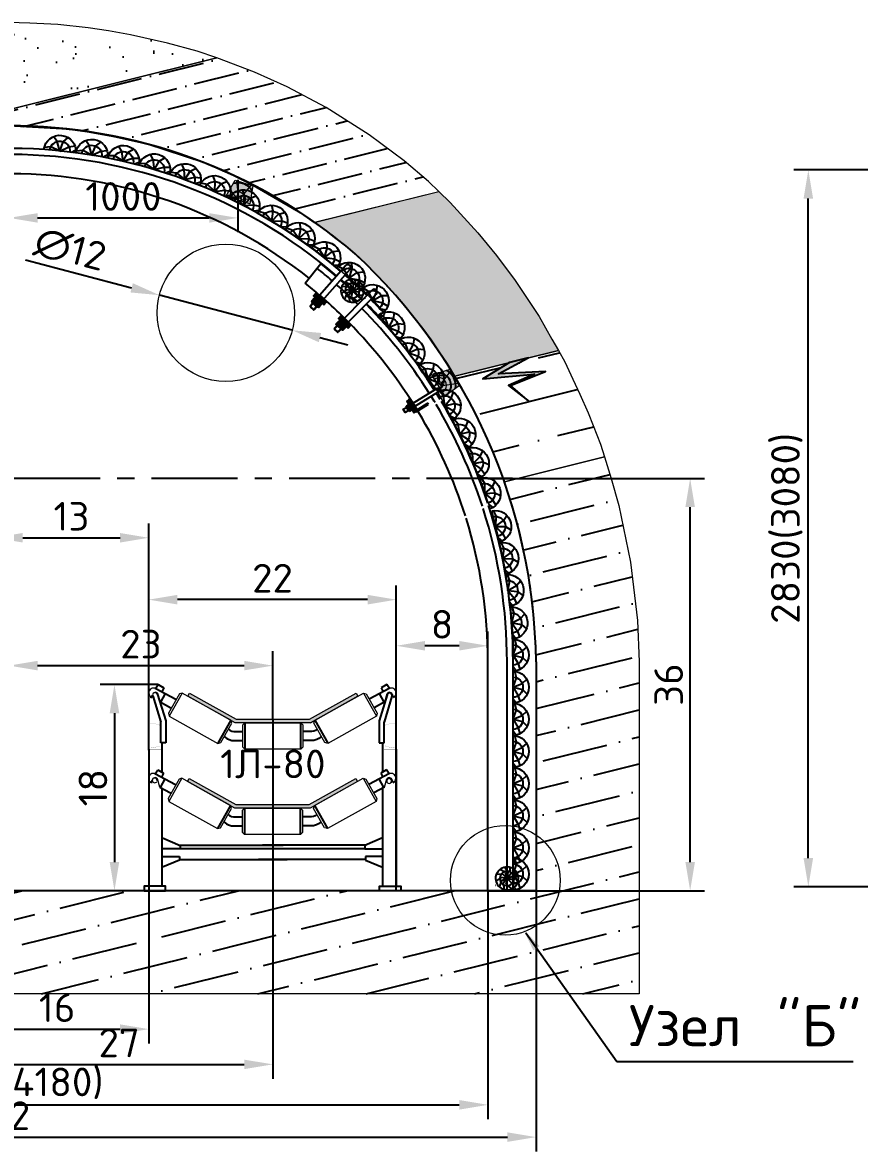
# Model space of a CAD drawing. Header units: millimetres. Extents: x 1757 to 4342, y -1901 to 53.
# Drawn here: x 4023 to 4096, y -1846.2 to -1747.7 of the extents above; entities that cross this region are included whole.
import ezdxf

# ---------------------------------------------------------------- set-up
doc = ezdxf.new("R2010")
doc.units = ezdxf.units.MM
doc.header["$LTSCALE"] = 0.1
doc.linetypes.add('осевая', pattern=[2, 1.25, -0.25, 0.25, -0.25])
for name, color, linetype in [('АП-112_22', 5, 'Continuous'), ('Д_Распорка', 7, 'Continuous'), ('Контур_112', 252, 'Continuous'), ('М16_Гайка_Конт', 7, 'Continuous'), ('М16_Планка', 7, 'Continuous'), ('М24_Гайка', 7, 'Continuous'), ('М24_Планка', 7, 'Continuous'), ('СКО', 7, 'Continuous'), ('Ско_М16_СВП-22', 7, 'Continuous'), ('Ско_М24', 5, 'Continuous'), ('Уголок_63х63', 7, 'Continuous')]:
    doc.layers.add(name, color=color, linetype=linetype)
doc.styles.get("Standard").update_dxf_attribs({"font": 'txt.shx'})
doc.dimstyles.new('ISO-25', dxfattribs={"dimtxt": 2.5, "dimasz": 2.5, "dimexe": 1.25, "dimexo": 0, "dimtad": 1, "dimdec": 0, "dimtxsty": 'Standard', "dimcen": 2.5, "dimadec": 0, "dimazin": 0, "dimtfac": 1, "dimtdec": 0, "dimtmove": 0, "dimatfit": 3, "dimfxl": 1, "dimarcsym": 0})

# ---------------------------------------------------------------- blocks, each defined once
blk = doc.blocks.new('М16_Гайка')
at = {"layer": 'М16_Гайка_Конт'}
h = blk.add_hatch(color=253, dxfattribs=at)
h.paths.add_polyline_path([(1.9, -6.7, 0.267171), (1.9, -13.4), (1.9, -13.4), (14.3, -13.4), (14.3, -13.4, 0.267171), (14.3, -6.7)])
h.paths.add_polyline_path([(1.9, 6.7, 0.133362), (1.9, -6.7), (14.3, -6.7, 0.133362), (14.3, 6.7)])
h.paths.add_polyline_path([(1.9, 13.4), (1.9, 13.4, 0.267171), (1.9, 6.7), (14.3, 6.7, 0.267171), (14.3, 13.4), (14.3, 13.4)])
h.paths.add_polyline_path([(0, 10.1), (0, 0), (1, 0, -0.066387), (1.9, 6.7, -0.267171), (1.9, 13.4)])
h.paths.add_polyline_path([(0, 0), (0, -10), (1.9, -13.4, -0.267171), (1.9, -6.7, -0.066387), (1, 0)])
h.paths.add_polyline_path([(15.2, 0, -0.066387), (14.3, -6.7, -0.267171), (14.3, -13.4), (16.2, -10), (16.2, 0)])
h.paths.add_polyline_path([(14.3, 13.4, -0.267171), (14.3, 6.7, -0.066387), (15.2, 0), (16.2, 0), (16.2, 10.1)])
for p, q in [((1.9, 13.4), (0, 10.1)), ((0, 10.1), (0, -10)), ((0, 10.1), (0, -10)), ((0, 0), (1, 0)), ((1.9, 13.4), (14.3, 13.4)), ((14.3, 6.7), (1.9, 6.7)), ((14.3, 13.4), (16.2, 10.1)), ((15.2, 0), (16.2, 0)), ((16.2, 10.1), (16.2, -10)), ((16.2, 10.1), (16.2, -10)), ((1.9, -13.4), (0, -10)), ((14.3, -6.7), (1.9, -6.7)), ((14.3, -13.4), (1.9, -13.4)), ((14.3, -13.4), (16.2, -10))]:
    blk.add_line(p, q, dxfattribs=at)
for centre, radius, start, end in [((7.7, 10), 6.71, 149.9725, 209.9168), ((26.6, 0), 25.6, 164.8075, 195.1925), ((8.5, 10), 6.71, 330.0832, 29.9168), ((-10.4, 0), 25.6, 344.8075, 15.1925), ((7.7, -10), 6.71, 150.0832, 210.0275), ((8.5, -10), 6.71, 330.0832, 29.9168)]:
    blk.add_arc(centre, radius, start, end, dxfattribs=at)
blk = doc.blocks.new('A$C47E9096D')
at = {"layer": 'М24_Гайка'}
blk.add_hatch(color=253, dxfattribs=at).paths.add_polyline_path([(-69.3, 85.7), (-73.6, 88.2), (-105.2, 88.2), (-109.5, 85.7), (-109.5, 69.3), (-105.2, 66.8), (-73.6, 66.8), (-69.3, 69.3)])
for points in [[(-109.6, 85.7), (-105.2, 88.2)], [(-109.6, 85.7), (-109.6, 69.3)], [(-109.6, 69.3), (-105.2, 66.7)], [(-73.6, 88.2), (-105.2, 88.2)], [(-73.6, 66.7), (-105.2, 66.7)], [(-99.5, 85.7), (-99.5, 73.2)], [(-99.5, 69.3), (-99.5, 81.7)], [(-89.4, 88.2), (-89.4, 87)], [(-89.4, 66.7), (-89.4, 68)], [(-79.3, 85.7), (-79.3, 73.2)], [(-79.3, 69.3), (-79.3, 81.7)], [(-69.3, 85.7), (-73.6, 88.2)], [(-69.3, 69.3), (-73.6, 66.7)], [(-69.3, 85.7), (-69.3, 69.3)]]:
    blk.add_lwpolyline(points, dxfattribs=at)
at = {"layer": 'М24_Гайка', "color": 253}
blk.add_lwpolyline([(-73.6, 88.2), (-105.2, 88.2), (-109.5, 85.7), (-109.5, 69.3), (-105.2, 66.8), (-73.6, 66.8), (-69.3, 69.3), (-69.3, 85.7)], close=True, dxfattribs=at)
at = {"layer": 'М24_Гайка'}
for centre, radius, start, end in [((-104.5, 75.6), 11.3, 63.6373, 116.3627), ((-104.5, 79.4), 11.3, 243.6373, 296.3627), ((-89.4, 45.3), 41.7, 76.0034, 103.9966), ((-89.4, 109.7), 41.7, 256.0034, 283.9966), ((-74.3, 75.6), 11.3, 63.6373, 116.3627), ((-74.3, 79.4), 11.3, 243.6373, 296.3627)]:
    blk.add_arc(centre, radius, start, end, dxfattribs=at)
blk = doc.blocks.new('Уголок_63х63')
blk.add_lwpolyline([(-6, 31.5), (-5.1, 31.5)])
at = {"layer": 'Уголок_63х63'}
for p, q in [((-6, 58.5), (-2.6, 63)), ((-6, 53.2), (0, 61.1)), ((-6, 13), (-6, 60.3)), ((-6, 47.9), (0, 55.9)), ((-6, 42.7), (0, 50.6)), ((0, 63), (-3.3, 63)), ((0, 0), (0, 63)), ((-63, 0), (-63, 3.3)), ((0, 0), (-63, 0)), ((-62.8, 4.4), (-62, 5.4)), ((-62.1, 0), (-57.6, 6)), ((-13, 6), (-60.3, 6)), ((-58.1, 0), (-53.6, 6)), ((-54.2, 0), (-49.6, 6)), ((-50.2, 0), (-45.6, 6)), ((-46.2, 0), (-41.7, 6)), ((-42.2, 0), (-37.7, 6)), ((-38.2, 0), (-33.7, 6)), ((-34.3, 0), (-29.7, 6)), ((-30.3, 0), (-25.7, 6)), ((-26.3, 0), (-21.8, 6)), ((-22.3, 0), (-17.8, 6)), ((-18.3, 0), (-13.8, 6)), ((-14.4, 0), (-8.7, 7.5)), ((-10.4, 0), (0, 13.7)), ((-6.5, 10.4), (0, 19)), ((-6.4, 0), (0, 8.5)), ((-6, 37.4), (0, 45.3)), ((-6, 32.1), (0, 40.1)), ((-6, 26.9), (0, 34.8)), ((-6, 21.6), (0, 29.5)), ((-6, 16.3), (0, 24.3)), ((-2.4, 0), (0, 3.2))]:
    blk.add_line(p, q, dxfattribs=at)
for centre, radius, start, end in [((-3.3, 60.3), 2.7, 90.0004, 180.0004), ((-60.3, 3.3), 2.7, 90.0004, 180.0004), ((-13, 13), 7, 270.0004, 0.0004)]:
    blk.add_arc(centre, radius, start, end, dxfattribs=at)
blk = doc.blocks.new('Хомут_М15_Проф')
at = {"layer": 'Ско_М16_СВП-22'}
for p, q in [((-38.7, 8), (-163, 8)), ((-38.7, -8), (-163, -8))]:
    blk.add_line(p, q, dxfattribs=at)
blk.add_arc((-163, 0), 8, 90, 270, dxfattribs=at)
blk = doc.blocks.new('pfnzu')
at = {"color": 7, "lineweight": 0}
blk.add_line((142694.1, -82404), (142694.1, -82544.3), dxfattribs=at)
at = {"layer": 'Д_Распорка', "color": 253}
for p, q in [((142654.7, -82457.4), (142634.8, -82439)), ((142679.9, -82432.8), (142686.9, -82404.5)), ((142694.1, -82474.1), (142679.9, -82432.8)), ((142652.6, -82484.3), (142632.2, -82504.2)), ((142694.1, -82474.1), (142652.6, -82484.3)), ((142694.1, -82474.1), (142654.7, -82457.4)), ((142694.1, -82474.1), (142671.5, -82511.2)), ((142671.5, -82511.2), (142664.9, -82537.2)), ((142694.1, -82524.6), (142681.4, -82542.8))]:
    blk.add_line(p, q, dxfattribs=at)
at = {"layer": 'Д_Распорка', "color": 7}
blk.add_arc((142695.6, -82474.1), 70.2, 91.2316, 268.7684, dxfattribs=at)
at = {"layer": 'Д_Распорка', "color": 253}
blk.add_arc((142695.6, -82474.1), 44.2, 91.9563, 268.0437, dxfattribs=at)
blk = doc.blocks.new('*D670')
at = {"color": 0, "lineweight": -2}
for p, q in [((4063.571, -1787.475), (4082.472, -1787.475)), ((4081.222, -1820.973), (4081.222, -1789.975)), ((4063.571, -1823.473), (4082.472, -1823.473))]:
    blk.add_line(p, q, dxfattribs=at)
at = {"color": 0, "lineweight": 15}
for points in [[(4080.805, -1789.975), (4081.638, -1789.975), (4081.222, -1787.475)], [(4080.805, -1820.973), (4081.638, -1820.973), (4081.222, -1823.473)]]:
    blk.add_solid(points, dxfattribs=at)
at = {"layer": 'Defpoints', "color": 0, "lineweight": 15}
for p in [(4063.571, -1787.475), (4081.222, -1787.475), (4063.571, -1823.473)]:
    blk.add_point(p, dxfattribs=at)
at = {"color": 0, "lineweight": 0, "insert": (4079.347, -1805.474), "char_height": 2.5, "attachment_point": 5, "rotation": 90}
blk.add_mtext('36', dxfattribs=at)
blk = doc.blocks.new('*D671')
at = {"color": 0, "lineweight": -2}
for p, q in [((3979.975, -1823.473), (3979.975, -1843.416)), ((4063.571, -1823.473), (4063.571, -1843.416)), ((3982.475, -1842.166), (4061.071, -1842.166))]:
    blk.add_line(p, q, dxfattribs=at)
at = {"color": 0, "lineweight": 15}
for points in [[(3982.475, -1841.749), (3982.475, -1842.583), (3979.975, -1842.166)], [(4061.071, -1841.749), (4061.071, -1842.583), (4063.571, -1842.166)]]:
    blk.add_solid(points, dxfattribs=at)
at = {"layer": 'Defpoints', "color": 0, "lineweight": 15}
for p in [(3979.975, -1823.473), (4063.571, -1823.473), (4063.571, -1842.166)]:
    blk.add_point(p, dxfattribs=at)
at = {"color": 0, "lineweight": 0, "insert": (4021.773, -1840.291), "char_height": 2.5, "attachment_point": 5}
blk.add_mtext('3840(4180)', dxfattribs=at)
blk = doc.blocks.new('*D646')
at = {"color": 0, "lineweight": -2}
for p, q in [((4023.215, -1768.382), (4032.48, -1770.831)), ((4046.498, -1774.538), (4034.897, -1771.47)), ((4048.915, -1775.177), (4051.332, -1775.816))]:
    blk.add_line(p, q, dxfattribs=at)
at = {"color": 0, "lineweight": 15}
for points in [[(4032.586, -1770.429), (4032.373, -1771.234), (4034.897, -1771.47)], [(4049.021, -1774.774), (4048.808, -1775.579), (4046.498, -1774.538)]]:
    blk.add_solid(points, dxfattribs=at)
at = {"layer": 'Defpoints', "color": 0, "lineweight": 15}
for p in [(4034.897, -1771.47), (4046.498, -1774.538)]:
    blk.add_point(p, dxfattribs=at)
at = {"color": 0, "lineweight": 0, "insert": (4027.118, -1767.474), "char_height": 2.5, "attachment_point": 5, "rotation": 345.19034}
blk.add_mtext('∅12', dxfattribs=at)
blk = doc.blocks.new('*D647')
at = {"color": 0, "lineweight": -2}
for p, q in [((4055.571, -1823.473), (4055.571, -1800.834)), ((4063.571, -1823.473), (4063.571, -1800.834)), ((4061.071, -1802.084), (4058.071, -1802.084))]:
    blk.add_line(p, q, dxfattribs=at)
at = {"color": 0, "lineweight": 15}
for points in [[(4058.071, -1801.667), (4058.071, -1802.5), (4055.571, -1802.084)], [(4061.071, -1801.667), (4061.071, -1802.5), (4063.571, -1802.084)]]:
    blk.add_solid(points, dxfattribs=at)
at = {"layer": 'Defpoints', "color": 0, "lineweight": 15}
for p in [(4055.571, -1802.084), (4055.571, -1823.473), (4063.571, -1823.473)]:
    blk.add_point(p, dxfattribs=at)
at = {"color": 0, "lineweight": 0, "insert": (4059.571, -1800.209), "char_height": 2.5, "attachment_point": 5}
blk.add_mtext('8', dxfattribs=at)
blk = doc.blocks.new('*D650')
at = {"color": 0, "lineweight": -2}
for p, q in [((3975.775, -1823.473), (3975.775, -1846.235)), ((4067.771, -1823.473), (4067.771, -1846.235)), ((3978.275, -1844.985), (4065.271, -1844.985))]:
    blk.add_line(p, q, dxfattribs=at)
at = {"color": 0, "lineweight": 15}
for points in [[(3978.275, -1844.568), (3978.275, -1845.401), (3975.775, -1844.985)], [(4065.271, -1844.568), (4065.271, -1845.401), (4067.771, -1844.985)]]:
    blk.add_solid(points, dxfattribs=at)
at = {"layer": 'Defpoints', "color": 0, "lineweight": 15}
for p in [(3975.775, -1823.473), (4067.771, -1823.473), (4067.771, -1844.985)]:
    blk.add_point(p, dxfattribs=at)
at = {"color": 0, "lineweight": 0, "insert": (4021.773, -1843.11), "char_height": 2.5, "attachment_point": 5}
blk.add_mtext('92', dxfattribs=at)
blk = doc.blocks.new('S л-80')
at = {"lineweight": 0}
for points in [[(3758.5, 1066.9), (3765.9, 1080), (3969.1, 965.8), (4289.8, 965.8), (4493, 1080), (4500.4, 1066.9), (4293.7, 950.8), (3965.2, 950.8)], [(3757, 694.5), (3764.4, 707.5), (3967.6, 593.4), (4288.3, 593.4), (4491.5, 707.5), (4498.8, 694.5), (4292.2, 578.4), (3963.6, 578.4)]]:
    blk.add_hatch(color=7, dxfattribs=at).paths.add_polyline_path(points)
at = {"color": 7}
for p, q in [((3616.3, 1101.4), (3705.9, 1054.2)), ((3617.2, 1099.8), (3628.4, 1117.4)), ((3628.4, 1117.4), (3653.6, 1102.7)), ((3653.6, 1102.7), (3644.8, 1086.4)), ((4639.6, 1101.4), (4550, 1054.2)), ((4627.5, 1117.4), (4602.3, 1102.7)), ((4602.3, 1102.7), (4611.1, 1086.4)), ((4638.6, 1099.8), (4627.5, 1117.4)), ((3596, 1064.6), (3601.7, 1061.5)), ((3601.7, 1061.5), (3603.9, 1072.6)), ((3605.4, 1068.3), (3641.3, 953.6)), ((3625.5, 1074.6), (3661.9, 958.6)), ((3637.9, 1041.9), (3684.7, 1016.6)), ((3641.1, 1041.1), (3660.4, 1078.1)), ((4617.9, 1041.9), (4571.1, 1016.6)), ((4628.6, 1072.8), (4594, 958.6)), ((4614.7, 1041.1), (4595.4, 1078.1)), ((4648.8, 1066.7), (4614.6, 953.8)), ((4654.2, 1061.5), (4652, 1072.6)), ((4659.8, 1064.6), (4654.2, 1061.5)), ((3641.1, 862.7), (3641.1, 954.4)), ((3661.9, 958.6), (3661.9, 862.7)), ((3945.9, 961.6), (3889.5, 861.2)), ((4007.7, 950.8), (4007.7, 838.9)), ((4250.7, 950.8), (4250.7, 835.6)), ((4312.9, 961.6), (4369.4, 861.2)), ((4594, 958.6), (4594, 862.7)), ((4614.7, 862.7), (4614.7, 954.4)), ((3917.2, 890.4), (3928.5, 882.5)), ((3935.8, 923), (3943.1, 917.4)), ((3943.1, 917.4), (3951, 914)), ((3951, 914), (3959.5, 912.9)), ((3959.5, 912.9), (3998.3, 912.9)), ((4299.4, 912.9), (4260.6, 912.9)), ((4307.9, 914), (4299.4, 912.9)), ((4315.7, 917.4), (4307.9, 914)), ((4323.1, 923), (4315.7, 917.4)), ((4341.6, 890.4), (4330.4, 882.5)), ((3661.9, 862.7), (3641.1, 862.7)), ((3646.8, 733.4), (3646.8, 862.7)), ((3928.5, 882.5), (3938.1, 877.5)), ((3938.1, 877.5), (3951, 873)), ((3951, 873), (3954.9, 873)), ((3954.9, 873), (3998.7, 873)), ((4303.9, 873), (4260.2, 873)), ((4307.9, 873), (4303.9, 873)), ((4320.8, 877.5), (4307.9, 873)), ((4330.4, 882.5), (4320.8, 877.5)), ((4594, 862.7), (4614.7, 862.7)), ((4609.1, 735.1), (4609.1, 862.8)), ((3587.9, 835.7), (3587.9, 237.6)), ((3587.9, 835.7), (3587.9, 835.7)), ((4667.9, 835.7), (4667.9, 237.6)), ((3615.7, 727.4), (3626.9, 745)), ((3626.9, 745), (3652.1, 730.3)), ((4626, 745), (4600.8, 730.3)), ((4637.1, 727.4), (4626, 745)), ((3594.5, 692.2), (3600.2, 689.1)), ((3600.2, 689.1), (3602.4, 700.2)), ((3614.8, 729), (3704.4, 681.7)), ((3639.6, 668.7), (3658.9, 705.7)), ((3652.1, 730.3), (3643.3, 713.9)), ((4638.1, 729), (4548.5, 681.7)), ((4613.2, 668.7), (4593.9, 705.7)), ((4600.8, 730.3), (4609.6, 713.9)), ((4652.7, 689.1), (4650.5, 700.2)), ((4658.3, 692.2), (4652.7, 689.1)), ((3636.4, 669.5), (3683.2, 644.1)), ((3646.8, 237.6), (3646.8, 663.9)), ((4616.4, 669.5), (4569.6, 644.1)), ((4609.1, 237.6), (4609.1, 665.5)), ((3944.4, 589.2), (3888, 488.7)), ((3934.3, 550.6), (3941.6, 545)), ((3941.6, 545), (3949.5, 541.6)), ((4006.2, 578.4), (4006.2, 466.5)), ((4249.2, 578.4), (4249.2, 463.2)), ((4314.2, 545), (4306.4, 541.6)), ((4311.4, 589.2), (4367.9, 488.7)), ((4321.6, 550.6), (4314.2, 545)), ((3915.7, 518), (3927, 510.1)), ((3927, 510.1), (3936.5, 505)), ((3936.5, 505), (3949.5, 500.5)), ((3949.5, 541.6), (3957.9, 540.5)), ((3949.5, 500.5), (3953.4, 500.5)), ((3953.4, 500.5), (3997.2, 500.5)), ((3957.9, 540.5), (3996.8, 540.5)), ((4302.4, 500.5), (4258.7, 500.5)), ((4297.9, 540.5), (4259, 540.5)), ((4306.4, 541.6), (4297.9, 540.5)), ((4306.4, 500.5), (4302.4, 500.5)), ((4319.3, 505), (4306.4, 500.5)), ((4328.9, 510.1), (4319.3, 505)), ((4340.1, 518), (4328.9, 510.1)), ((3647.6, 448.9), (3724.8, 414.5)), ((4608.3, 448.9), (4531, 414.5)), ((3724.8, 400.6), (3648.5, 400.6)), ((3719.4, 416.9), (4173.9, 416.9)), ((3724.8, 414.5), (3724.8, 400.6)), ((4536.4, 416.9), (4085, 416.9)), ((4531, 414.5), (4531, 400.6)), ((4531, 400.6), (4607.3, 400.6)), ((3648.5, 367.2), (3722, 367.2)), ((3722, 350.4), (3648.5, 320.7)), ((3722, 367.2), (3722, 350.4)), ((3722, 353.2), (4192.1, 353.2)), ((4533.8, 353.2), (4066.8, 353.2)), ((4607.3, 367.2), (4533.8, 367.2)), ((4533.8, 367.2), (4533.8, 350.4)), ((4533.8, 350.4), (4607.3, 320.7))]:
    blk.add_line(p, q, dxfattribs=at)
at = {"color": 7, "lineweight": 0}
for p, q in [((3734.1, 1080.6), (3677.6, 980.2)), ((3965.2, 950.8), (3758.5, 1066.9)), ((4293.7, 950.8), (4500.4, 1066.9)), ((4524.8, 1080.6), (4581.2, 980.2)), ((3732.5, 708.2), (3676.1, 607.7)), ((4523.3, 708.2), (4579.7, 607.7))]:
    blk.add_line(p, q, dxfattribs=at)
for points in [[(3637.9, 1041.9), (3627.8, 1077.9)], [(3758.5, 1066.9), (3765.9, 1080), (3969.1, 965.8), (4289.8, 965.8), (4493, 1080), (4500.4, 1066.9), (4293.7, 950.8), (3965.2, 950.8), (3758.5, 1066.9)], [(4617.9, 1041.9), (4628.1, 1077.9)], [(3636.4, 669.5), (3626.3, 705.5)], [(3757, 694.5), (3764.4, 707.5), (3967.6, 593.4), (4288.3, 593.4), (4491.5, 707.5), (4498.8, 694.5), (4292.2, 578.4), (3963.6, 578.4), (3757, 694.5)], [(4616.4, 669.5), (4626.5, 705.5)]]:
    blk.add_lwpolyline(points, dxfattribs=at)
for points in [[(3946.4, 961.4), (3734.1, 1080.6), (3721.8, 1077.2), (3674.2, 992.4), (3677.6, 980.2), (3890, 860.9), (3902.2, 864.3), (3949.8, 949.1)], [(4312.5, 961.4), (4524.8, 1080.6), (4537.1, 1077.2), (4584.7, 992.4), (4581.2, 980.2), (4368.9, 860.9), (4356.7, 864.3), (4309, 949.1)], [(4007.7, 950.8), (4251.2, 950.8), (4260.2, 941.8), (4260.2, 844.6), (4251.2, 835.6), (4007.7, 835.6), (3998.7, 844.6), (3998.7, 941.8)], [(3944.9, 588.9), (3732.5, 708.2), (3720.3, 704.8), (3672.7, 620), (3676.1, 607.7), (3888.4, 488.5), (3900.7, 491.9), (3948.3, 576.7)], [(4311, 588.9), (4523.3, 708.2), (4535.6, 704.8), (4583.2, 620), (4579.7, 607.7), (4367.4, 488.5), (4355.1, 491.9), (4307.5, 576.7)], [(4006.2, 578.4), (4249.7, 578.4), (4258.7, 569.4), (4258.7, 472.2), (4249.7, 463.2), (4006.2, 463.2), (3997.2, 472.2), (3997.2, 569.4)]]:
    blk.add_lwpolyline(points, close=True, dxfattribs=at)
at = {"color": 7, "linetype": 'Continuous', "const_width": 0.6}
for points in [[(3641.1, 895), (3641.1, 954.4), (3587.4, 954.4)], [(3623.1, 944.7), (3590.8, 950.2)], [(4614.7, 895), (4614.7, 954.4), (4668.4, 954.4)], [(4632.8, 944.7), (4665.1, 950.2)], [(3641.1, 895), (3641.1, 835.7), (3587.4, 835.7)], [(4614.7, 895), (4614.7, 835.7), (4668.4, 835.7)], [(3623.1, 845.4), (3590.8, 839.9)], [(4632.8, 845.4), (4665.1, 839.9)]]:
    blk.add_lwpolyline(points, dxfattribs=at)
for points in [[(3587.4, 954.4, 0.363107), (3590.8, 950.2, 0.363107)], [(3635.7, 895), (3635.7, 935.8, 0.362126), (3629.3, 943.5), (3617.6, 945.7)], [(4620.1, 895), (4620.1, 935.8, -0.362126), (4626.5, 943.5), (4638.3, 945.7)], [(4668.4, 954.4, -0.363107), (4665.1, 950.2, -0.363107)], [(3635.7, 895), (3635.7, 854.2, -0.362126), (3629.3, 846.6), (3617.6, 844.4)], [(4620.1, 895), (4620.1, 854.2, 0.362126), (4626.5, 846.6), (4638.3, 844.4)], [(3587.4, 835.7, -0.363107), (3590.8, 839.9, -0.363107)], [(4668.4, 835.7, 0.363107), (4665.1, 839.9, 0.363107)]]:
    blk.add_lwpolyline(points, format="xyb", dxfattribs=at)
at = {"color": 7}
blk.add_lwpolyline([(3724.8, 401.6), (4531, 401.6)], dxfattribs=at)
for points in [[(3567.6, 217.4), (3661, 217.4), (3661, 237.6), (3567.6, 237.6)], [(4688.2, 217.4), (4594.9, 217.4), (4594.9, 237.6), (4688.2, 237.6)]]:
    blk.add_lwpolyline(points, close=True, dxfattribs=at)
at = {"color": 7, "lineweight": 0}
for centre, radius, start, end in [((3609.2, 1081.3), 21, 62.0007, 242.425), ((4646.6, 1081.3), 21, 297.575, 117.9993), ((3616.9, 1070.6), 13.2, 33.9155, 170.9358), ((3615.4, 1071.5), 10.6, 17.3852, 197.3852), ((4639, 1070.6), 13.2, 9.0642, 146.0845), ((4638.7, 1069.8), 10.6, 343.1425, 163.1425), ((3607.7, 708.9), 21, 62.0007, 242.425), ((3615.4, 698.1), 13.2, 33.9155, 170.9358), ((3613.9, 699), 10.6, 17.3852, 197.3852), ((3613.9, 699), 10.5, 347.7199, 335.3648), ((4637, 696.5), 10.5, 347.7199, 335.3648), ((4637.5, 698.1), 13.2, 9.0642, 146.0845), ((4645.1, 708.9), 21, 297.575, 117.9993)]:
    blk.add_arc(centre, radius, start, end, dxfattribs=at)
blk = doc.blocks.new('*D627')
at = {"color": 0, "lineweight": -2}
for p, q in [((4033.971, -1811.201), (4033.971, -1796.808)), ((4055.571, -1806), (4055.571, -1796.808)), ((4053.071, -1798.058), (4036.471, -1798.058))]:
    blk.add_line(p, q, dxfattribs=at)
at = {"color": 0, "lineweight": 15}
for points in [[(4036.471, -1797.642), (4036.471, -1798.475), (4033.971, -1798.058)], [(4053.071, -1797.642), (4053.071, -1798.475), (4055.571, -1798.058)]]:
    blk.add_solid(points, dxfattribs=at)
at = {"layer": 'Defpoints', "color": 0, "lineweight": 15}
for p in [(4033.971, -1798.058), (4055.571, -1806), (4033.971, -1811.201)]:
    blk.add_point(p, dxfattribs=at)
at = {"color": 0, "lineweight": 0, "insert": (4044.771, -1796.183), "char_height": 2.5, "attachment_point": 5}
blk.add_mtext('22', dxfattribs=at)
blk = doc.blocks.new('*D653')
at = {"color": 0, "lineweight": -2}
for p, q in [((4020.474, -1795.138), (4020.474, -1791.404)), ((4033.971, -1804.38), (4033.971, -1791.404)), ((4022.974, -1792.654), (4031.471, -1792.654))]:
    blk.add_line(p, q, dxfattribs=at)
at = {"color": 0, "lineweight": 15}
for points in [[(4022.974, -1792.237), (4022.974, -1793.07), (4020.474, -1792.654)], [(4031.471, -1792.237), (4031.471, -1793.07), (4033.971, -1792.654)]]:
    blk.add_solid(points, dxfattribs=at)
at = {"layer": 'Defpoints', "color": 0, "lineweight": 15}
for p in [(4033.971, -1792.654), (4020.474, -1795.138), (4033.971, -1804.38)]:
    blk.add_point(p, dxfattribs=at)
at = {"color": 0, "lineweight": 0, "insert": (4027.223, -1790.779), "char_height": 2.5, "attachment_point": 5}
blk.add_mtext('13', dxfattribs=at)
blk = doc.blocks.new('*D656')
at = {"color": 0, "lineweight": -2}
for p, q in [((4033.971, -1819.343), (4033.971, -1836.807)), ((4017.974, -1821.175), (4017.974, -1836.807)), ((4020.474, -1835.557), (4031.471, -1835.557))]:
    blk.add_line(p, q, dxfattribs=at)
at = {"color": 0, "lineweight": 15}
for points in [[(4020.474, -1835.141), (4020.474, -1835.974), (4017.974, -1835.557)], [(4031.471, -1835.141), (4031.471, -1835.974), (4033.971, -1835.557)]]:
    blk.add_solid(points, dxfattribs=at)
at = {"layer": 'Defpoints', "color": 0, "lineweight": 15}
for p in [(4033.971, -1819.343), (4017.974, -1821.175), (4033.971, -1835.557)]:
    blk.add_point(p, dxfattribs=at)
at = {"color": 0, "lineweight": 0, "insert": (4025.973, -1833.682), "char_height": 2.5, "attachment_point": 5}
blk.add_mtext('16', dxfattribs=at)
blk = doc.blocks.new('*D628')
at = {"color": 0, "lineweight": -2}
for p, q in [((4044.801, -1808.542), (4044.801, -1839.885)), ((4017.974, -1821.175), (4017.974, -1839.885)), ((4020.474, -1838.635), (4042.301, -1838.635))]:
    blk.add_line(p, q, dxfattribs=at)
at = {"color": 0, "lineweight": 15}
for points in [[(4020.474, -1838.219), (4020.474, -1839.052), (4017.974, -1838.635)], [(4042.301, -1838.219), (4042.301, -1839.052), (4044.801, -1838.635)]]:
    blk.add_solid(points, dxfattribs=at)
at = {"layer": 'Defpoints', "color": 0, "lineweight": 15}
for p in [(4044.801, -1808.542), (4017.974, -1821.175), (4044.801, -1838.635)]:
    blk.add_point(p, dxfattribs=at)
at = {"color": 0, "lineweight": 0, "insert": (4031.388, -1836.76), "char_height": 2.5, "attachment_point": 5}
blk.add_mtext('27', dxfattribs=at)
blk = doc.blocks.new('*D629')
at = {"color": 0, "lineweight": -2}
for p, q in [((4152.655, -1760.54), (4090.284, -1760.54)), ((4091.534, -1820.621), (4091.534, -1763.04)), ((4110.857, -1823.121), (4090.284, -1823.121))]:
    blk.add_line(p, q, dxfattribs=at)
at = {"color": 0, "lineweight": 15}
for points in [[(4091.117, -1763.04), (4091.95, -1763.04), (4091.534, -1760.54)], [(4091.117, -1820.621), (4091.95, -1820.621), (4091.534, -1823.121)]]:
    blk.add_solid(points, dxfattribs=at)
at = {"layer": 'Defpoints', "color": 0, "lineweight": 15}
for p in [(4091.534, -1760.54), (4152.655, -1760.54), (4110.857, -1823.121)]:
    blk.add_point(p, dxfattribs=at)
at = {"color": 0, "lineweight": 0, "insert": (4089.659, -1791.83), "char_height": 2.5, "attachment_point": 5, "rotation": 90}
blk.add_mtext('2830(3080)', dxfattribs=at)
blk = doc.blocks.new('*D657')
at = {"color": 0, "lineweight": -2}
for p, q in [((4044.801, -1808.542), (4044.801, -1802.567)), ((4021.773, -1803.363), (4021.773, -1805.067)), ((4024.273, -1803.817), (4042.301, -1803.817))]:
    blk.add_line(p, q, dxfattribs=at)
at = {"color": 0, "lineweight": 15}
for points in [[(4024.273, -1803.4), (4024.273, -1804.233), (4021.773, -1803.817)], [(4042.301, -1803.4), (4042.301, -1804.233), (4044.801, -1803.817)]]:
    blk.add_solid(points, dxfattribs=at)
at = {"layer": 'Defpoints', "color": 0, "lineweight": 15}
for p in [(4021.773, -1803.363), (4044.801, -1803.817), (4044.801, -1808.542)]:
    blk.add_point(p, dxfattribs=at)
at = {"color": 0, "lineweight": 0, "insert": (4033.287, -1801.942), "char_height": 2.5, "attachment_point": 5}
blk.add_mtext('23', dxfattribs=at)
blk = doc.blocks.new('*D658')
at = {"color": 0, "lineweight": -2}
for p, q in [((4034.78, -1805.473), (4029.728, -1805.473)), ((4030.978, -1807.973), (4030.978, -1820.973)), ((4034.78, -1823.473), (4029.728, -1823.473))]:
    blk.add_line(p, q, dxfattribs=at)
at = {"color": 0, "lineweight": 15}
for points in [[(4030.562, -1807.973), (4031.395, -1807.973), (4030.978, -1805.473)], [(4030.562, -1820.973), (4031.395, -1820.973), (4030.978, -1823.473)]]:
    blk.add_solid(points, dxfattribs=at)
at = {"layer": 'Defpoints', "color": 0, "lineweight": 15}
for p in [(4034.78, -1805.473), (4030.978, -1823.473), (4034.78, -1823.473)]:
    blk.add_point(p, dxfattribs=at)
at = {"color": 0, "lineweight": 0, "insert": (4029.103, -1814.473), "char_height": 2.5, "attachment_point": 5, "rotation": 90}
blk.add_mtext('18', dxfattribs=at)
blk = doc.blocks.new('*D631')
at = {"color": 0, "lineweight": -2}
for p, q in [((4021.773, -1760.892), (4021.773, -1765.976)), ((4041.749, -1761.409), (4041.749, -1765.976)), ((4024.273, -1764.726), (4039.249, -1764.726))]:
    blk.add_line(p, q, dxfattribs=at)
at = {"color": 0, "lineweight": 15}
for points in [[(4024.273, -1764.31), (4024.273, -1765.143), (4021.773, -1764.726)], [(4039.249, -1764.31), (4039.249, -1765.143), (4041.749, -1764.726)]]:
    blk.add_solid(points, dxfattribs=at)
at = {"layer": 'Defpoints', "color": 0, "lineweight": 15}
for p in [(4021.773, -1760.892), (4041.749, -1761.409), (4041.749, -1764.726)]:
    blk.add_point(p, dxfattribs=at)
at = {"color": 0, "lineweight": 0, "insert": (4031.761, -1762.851), "char_height": 2.5, "attachment_point": 5, "rotation": 360}
blk.add_mtext('1000', dxfattribs=at)

msp = doc.modelspace()

# ---------------------------------------------------------------- hatches: boundary and pattern name
h = msp.add_hatch()
h.set_pattern_fill('AR-SAND', color=256, scale=0.1, angle=315, style=0)
h.set_pattern_definition([(352.5, (-279873.9305, 278915.1453), (3.34753489, 3.573813487), [0, -3.8608, 0, -4.318, 0, -4.1275]), (322.5, (-279873.9305, 278915.145), (8.24732851, 1.89010928), [0, -2.0828, 0, -3.4798, 0, -1.3335]), (282.5, (-279876.1397, 278917.3544), (5.60332312, -5.58299826), [0, -1.27, 0, -4.572, 0, -5.969]), (272.5, (-279876.14, 278917.3544), (6.97550782, -3.82281109), [0, -0.635, 0, -2.9972, 0, -3.429])])
h.paths.add_polyline_path([(3981.521, -1765.305), (4039.913, -1750.746), (4038.208, -1750.179), (4035.618, -1749.454), (4032.384, -1748.743), (4030.46, -1748.391), (4028.695, -1748.125), (4026.024, -1747.853), (4023.587, -1747.731), (4021.742, -1747.671), (4019.125, -1747.775), (4016.732, -1747.918), (4013.318, -1748.337), (4010.963, -1748.736), (4008.84, -1749.246), (4006.716, -1749.755), (4003.329, -1750.843), (4000.843, -1751.826), (3998.725, -1752.691), (3995.213, -1754.452), (3992.76, -1755.913), (3991.691, -1756.549), (3990.243, -1757.553), (3988.356, -1758.907), (3986.601, -1760.334), (3985.196, -1761.476), (3982.915, -1763.767)])
h = msp.add_hatch()
h.set_pattern_fill('ANSI36', color=256, scale=0.5, angle=329, style=0)
h.set_pattern_definition([(14, (-279873.9305, 278915.1453), (2.311551805, 2.2124337317), [3.96875, -0.79375, 0, -0.79375])])
h.paths.add_polyline_path([(4014.2, -1757.157), (4014.996, -1757.181), (4018.078, -1756.824), (4021.773, -1756.676), (4026.923, -1756.963), (4029.683, -1757.356), (4033.861, -1758.279), (4038.574, -1759.84), (4040.929, -1760.815), (4043.072, -1761.883), (4047.401, -1764.396), (4048.411, -1765.117), (4059.274, -1762.408), (4058.382, -1761.544), (4056.261, -1759.755), (4053.197, -1757.485), (4049.445, -1755.079), (4046.065, -1753.28), (4043.19, -1752.002), (4039.913, -1750.746)])
at = {"lineweight": 0}
for points in [[(4043.069, -1761.935), (4042.793, -1763.509), (4040.704, -1762.87), (4041.508, -1761.432)], [(4061.068, -1779.376), (4059.786, -1780.33), (4058.708, -1778.429), (4060.28, -1777.938)]]:
    msp.add_hatch(color=253, dxfattribs=at).paths.add_polyline_path(points)
for color, points in [(253, [(4048.445, -1765.109), (4059.274, -1762.408), (4060.276, -1763.378), (4062.688, -1766.022), (4064.309, -1767.998), (4065.947, -1770.186), (4066.992, -1771.756), (4068.036, -1773.326), (4069.158, -1775.305), (4069.718, -1776.294), (4060.674, -1778.549), (4059.479, -1776.711), (4058.327, -1775.011), (4057.225, -1773.552), (4055.88, -1771.914), (4054.848, -1770.782), (4053.815, -1769.65), (4052.824, -1768.691), (4051.561, -1767.514), (4050.104, -1766.33)]), (256, [(4067.175, -1780.765), (4065.543, -1779.356), (4068.591, -1778.138), (4064.488, -1778.328), (4067.087, -1776.95), (4065.462, -1777.356), (4063.135, -1778.774), (4067.633, -1778.377), (4065.373, -1779.352)])]:
    msp.add_hatch(color=color).paths.add_polyline_path(points)
h = msp.add_hatch()
h.set_pattern_fill('ANSI36', color=256, scale=1.1, angle=329, style=0)
h.set_pattern_definition([(14, (-279873.9305, 278915.1453), (5.085413972, 4.86735421), [8.73125, -1.74625, 0, -1.74625])])
h.paths.add_polyline_path([(4060.674, -1778.549), (4069.718, -1776.294), (4070.279, -1777.284), (4070.994, -1778.807), (4071.604, -1780.107), (4072.331, -1781.748), (4072.759, -1782.844), (4073.399, -1784.485), (4073.749, -1785.596), (4065.01, -1787.774), (4064.374, -1786.115), (4063.694, -1784.407), (4063.061, -1783.088), (4062.278, -1781.42), (4061.321, -1779.732)])
h = msp.add_hatch()
h.set_pattern_fill('ANSI36', color=256, scale=0.72, angle=329, style=0)
h.set_pattern_definition([(14, (-279873.9305, 278915.1453), (3.3286346, 3.185904574), [5.715, -1.143, 0, -1.143])])
h.paths.add_polyline_path([(3966.775, -1812.267), (3975.775, -1810.023), (3975.775, -1823.473), (4067.771, -1823.473), (4067.771, -1803.474), (4067.698, -1801.717), (4067.616, -1800.114), (4067.406, -1798.322), (4067.196, -1796.533), (4066.788, -1794.424), (4066.071, -1791.207), (4065.176, -1788.338), (4065.01, -1787.774), (4073.749, -1785.596), (4074.34, -1787.475), (4075.003, -1789.839), (4076.012, -1794.78), (4076.629, -1799.878), (4076.771, -1803.484), (4076.771, -1804.464), (4076.771, -1808.045), (4076.771, -1832.473), (3966.775, -1832.473)])
at = {"layer": 'М24_Планка'}
for points in [[(4048.592, -1771.269), (4049.485, -1772.058), (4049.252, -1772.322), (4048.359, -1771.533)], [(4050.771, -1773.255), (4051.617, -1774.095), (4051.368, -1774.344), (4050.523, -1773.504)]]:
    msp.add_hatch(color=7, dxfattribs=at).paths.add_polyline_path(points)

# ---------------------------------------------------------------- linework, layer by layer
at = {"lineweight": 9}
for p, q in [((4041.035, -1762.278), (4041.683, -1763.057)), ((4041.639, -1761.474), (4041.805, -1763.069)), ((4042.875, -1761.872), (4041.908, -1763.072)), ((4041.968, -1763.152), (4042.813, -1763.024)), ((4060.346, -1778.059), (4059.37, -1779.331)), ((4059.356, -1778.227), (4059.29, -1779.239)), ((4060.971, -1779.198), (4059.444, -1779.404))]:
    msp.add_line(p, q, dxfattribs=at)
at = {"color": 7, "lineweight": 0}
for p, q in [((4059.797, -1780.271), (4058.697, -1778.488)), ((4044.142, -1823.473), (4067.771, -1823.473))]:
    msp.add_line(p, q, dxfattribs=at)
at = {"color": 7, "linetype": 'осевая', "ltscale": 60}
msp.add_line((4065.724, -1787.475), (3977.823, -1787.475), dxfattribs=at)
at = {"color": 7}
for p, q in [((4074.809, -1838.398), (4066.879, -1827.174)), ((4074.809, -1838.398), (4066.879, -1827.174)), ((4095.434, -1838.406), (4074.809, -1838.398)), ((4095.434, -1838.406), (4074.809, -1838.398))]:
    msp.add_line(p, q, dxfattribs=at)
at = {"color": 7, "lineweight": 0}
for points in [[(3981.521, -1765.305), (4039.913, -1750.746), (4038.208, -1750.179), (4035.618, -1749.454), (4032.384, -1748.743), (4030.46, -1748.391), (4028.695, -1748.125), (4026.024, -1747.853), (4023.587, -1747.731), (4021.742, -1747.671)], [(4014.2, -1757.157), (4014.996, -1757.181), (4018.078, -1756.824), (4021.773, -1756.676), (4026.923, -1756.963), (4029.683, -1757.356), (4033.861, -1758.279), (4038.574, -1759.84), (4040.929, -1760.815), (4043.072, -1761.883), (4047.401, -1764.396), (4048.411, -1765.117), (4059.274, -1762.408), (4058.382, -1761.544), (4056.261, -1759.755), (4053.197, -1757.485), (4049.445, -1755.079), (4046.065, -1753.28), (4043.19, -1752.002), (4039.913, -1750.746), (4014.2, -1757.157)], [(4021.773, -1756.676), (4024.827, -1756.777), (4028.14, -1757.115), (4032.111, -1757.843), (4034.717, -1758.518), (4036.349, -1759.025), (4039.097, -1760.032), (4042.119, -1761.375), (4044.99, -1762.903), (4046.755, -1763.976), (4049.389, -1765.79), (4051.834, -1767.731), (4053.815, -1769.65), (4055.88, -1771.914), (4057.225, -1773.552), (4058.593, -1775.38), (4060.365, -1778.043), (4062.278, -1781.42), (4063.843, -1784.755), (4064.905, -1787.475), (4066.019, -1791.013), (4066.529, -1793.043), (4067.249, -1796.882), (4067.649, -1800.553), (4067.771, -1803.474), (4067.771, -1803.474), (4067.771, -1823.473), (3975.775, -1823.473)], [(4048.445, -1765.109), (4059.274, -1762.408), (4060.276, -1763.378), (4062.688, -1766.022), (4064.309, -1767.998), (4065.947, -1770.186), (4066.992, -1771.756), (4068.036, -1773.326), (4069.158, -1775.305), (4069.718, -1776.294), (4060.674, -1778.549), (4059.479, -1776.711), (4058.327, -1775.011), (4057.225, -1773.552), (4055.88, -1771.914), (4054.848, -1770.782), (4053.815, -1769.65), (4052.824, -1768.691), (4051.561, -1767.514), (4050.104, -1766.33), (4048.445, -1765.109)], [(4060.674, -1778.549), (4069.718, -1776.294), (4070.279, -1777.284), (4070.994, -1778.807), (4071.604, -1780.107), (4072.331, -1781.748), (4072.759, -1782.844), (4073.399, -1784.485), (4073.749, -1785.596), (4065.01, -1787.774), (4064.374, -1786.115), (4063.694, -1784.407), (4063.061, -1783.088), (4062.278, -1781.42), (4061.321, -1779.732), (4060.674, -1778.549), (4060.674, -1778.549)], [(3975.775, -1823.473), (4067.771, -1823.473), (4067.771, -1803.474), (4067.698, -1801.717), (4067.616, -1800.114), (4067.406, -1798.322), (4067.196, -1796.533), (4066.788, -1794.424), (4066.071, -1791.207), (4065.176, -1788.338), (4065.01, -1787.774), (4065.01, -1787.774), (4065.01, -1787.774), (4065.01, -1787.774), (4073.749, -1785.596), (4073.749, -1785.596), (4073.749, -1785.596), (4073.749, -1785.596), (4074.34, -1787.475), (4075.003, -1789.839), (4076.012, -1794.78), (4076.629, -1799.878), (4076.771, -1803.484), (4076.771, -1804.464), (4076.771, -1808.045), (4076.771, -1832.473), (3966.775, -1832.473)]]:
    msp.add_lwpolyline(points, dxfattribs=at)
for points in [[(4043.069, -1761.935), (4042.793, -1763.509), (4040.704, -1762.87), (4041.508, -1761.432)], [(4061.068, -1779.376), (4059.786, -1780.33), (4058.708, -1778.429), (4060.28, -1777.938)]]:
    msp.add_lwpolyline(points, close=True, dxfattribs=at)
msp.add_lwpolyline([(4067.175, -1780.765), (4065.543, -1779.356), (4068.591, -1778.138), (4064.488, -1778.328), (4067.087, -1776.95), (4065.462, -1777.356), (4063.135, -1778.774), (4067.633, -1778.377), (4065.373, -1779.352), (4067.175, -1780.765)])
for centre, radius in [((4040.697, -1773.004), 6), ((4065.088, -1822.565), 4.791)]:
    msp.add_circle(centre, radius, dxfattribs=at)
for centre, radius, start, end in [((4041.768, -1763.119), 1.449, 32.02232, 107.19137), ((4059.309, -1779.341), 1.449, 348.58473, 63.75378), ((4059.309, -1779.341), 1.05, 297.67939, 125.64819)]:
    msp.add_arc(centre, radius, start, end)
at = {"lineweight": 9}
for centre, radius, start, end in [((4041.768, -1763.119), 0.651, 338.6663, 171.53647), ((4041.768, -1763.119), 0.306, 331.28609, 178.91667), ((4059.309, -1779.341), 0.651, 295.2287, 128.09887), ((4059.309, -1779.341), 0.306, 287.8485, 135.47908)]:
    msp.add_arc(centre, radius, start, end, dxfattribs=at)
at = {"color": 7}
msp.add_solid([(4067.541, -1828.687), (4068.085, -1828.302), (4066.659, -1826.861)], dxfattribs=at)
at = {"layer": 'АП-112_22', "color": 7}
for p, q in [((4047.61, -1770.425), (4048.977, -1768.703)), ((4054.135, -1773.514), (4054.569, -1773.118)), ((4063.571, -1823.473), (4063.571, -1803.474)), ((4065.24, -1823.473), (4065.24, -1803.474)), ((4065.769, -1823.473), (4065.769, -1803.474)), ((4065.769, -1823.473), (4063.571, -1823.473))]:
    msp.add_line(p, q, dxfattribs=at)
for centre, radius, start, end in [((4021.773, -1803.07), 44.416, 49.3493, 89.79348), ((4021.773, -1803.07), 43.885, 49.3525, 89.79099), ((4021.773, -1803.07), 42.198, 51.63868, 89.78263), ((4021.373, -1803.474), 43.867, 49.30328, 51.55426), ((4021.373, -1803.474), 44.396, 49.30067, 51.55426), ((4021.373, -1803.474), 44.396, 45.29756, 48.68123), ((4021.773, -1803.07), 43.885, 45.29766, 48.72585), ((4021.773, -1803.07), 44.416, 45.29584, 48.73013), ((4021.373, -1803.474), 42.198, 49.31194, 51.55426), ((4021.373, -1803.474), 43.867, 45.2994, 48.67637), ((4021.373, -1803.474), 42.198, 45.30551, 48.66023), ((4021.773, -1803.07), 44.416, 42.40567, 44.67667), ((4021.373, -1803.474), 43.867, 32.31488, 44.67249), ((4021.373, -1803.474), 44.396, 32.31138, 44.67812), ((4021.773, -1803.07), 43.885, 42.40567, 44.67101), ((4021.373, -1803.474), 42.198, 17.54543, 44.6538), ((4021.373, -1803.474), 44.396, 31.03133, 31.89842), ((4021.373, -1803.474), 43.867, 31.04357, 31.89694), ((4021.373, -1803.474), 43.867, 18.02742, 30.77925), ((4021.373, -1803.474), 44.396, 18.17237, 30.77023), ((4021.373, -1803.474), 44.396, 0, 17.90541), ((4021.373, -1803.474), 43.867, 0, 17.7571), ((4021.373, -1803.474), 42.198, 0, 17.26389)]:
    msp.add_arc(centre, radius, start, end, dxfattribs=at)
at = {"layer": 'Д_Распорка', "color": 7}
for p, q in [((4051.848, -1770.569), (4051.519, -1770.119)), ((4052.074, -1770.672), (4051.983, -1770.121)), ((4051.219, -1771), (4050.776, -1771.338)), ((4051.365, -1770.718), (4050.808, -1770.745)), ((4051.604, -1770.578), (4051.108, -1770.322)), ((4051.745, -1771.093), (4051.219, -1771)), ((4051.745, -1771.093), (4051.254, -1771.301)), ((4051.745, -1771.093), (4051.365, -1770.718)), ((4051.745, -1771.093), (4051.417, -1771.514)), ((4051.745, -1771.093), (4051.604, -1770.578)), ((4051.745, -1771.093), (4051.629, -1771.614)), ((4051.708, -1771.108), (4052.237, -1770.885)), ((4051.745, -1771.093), (4051.848, -1770.569)), ((4051.745, -1771.093), (4052.074, -1770.672)), ((4051.76, -1771.107), (4052.126, -1771.467)), ((4051.819, -1771.106), (4052.271, -1771.185)), ((4052.237, -1770.885), (4052.426, -1770.36)), ((4052.271, -1771.185), (4052.715, -1770.848)), ((4051.254, -1771.301), (4051.065, -1771.825)), ((4051.417, -1771.514), (4051.507, -1772.064)), ((4051.629, -1771.614), (4052.156, -1772.004)), ((4052.126, -1771.467), (4052.683, -1771.44)), ((4052.802, -1771.733), (4052.788, -1771.751)), ((4052.802, -1771.733), (4052.8, -1771.744)), ((4052.802, -1771.733), (4052.849, -1771.713)), ((4052.802, -1771.733), (4052.804, -1771.741)), ((4052.802, -1771.733), (4052.808, -1771.738)), ((4052.802, -1771.733), (4052.814, -1771.735)), ((4065.343, -1821.876), (4065.014, -1821.426)), ((4065.569, -1821.979), (4065.478, -1821.429)), ((4064.714, -1822.308), (4064.271, -1822.645)), ((4064.859, -1822.026), (4064.302, -1822.053)), ((4065.099, -1821.886), (4064.603, -1821.63)), ((4065.24, -1822.4), (4064.714, -1822.308)), ((4065.24, -1822.4), (4064.748, -1822.608)), ((4065.24, -1822.4), (4064.859, -1822.026)), ((4065.24, -1822.4), (4064.912, -1822.821)), ((4065.24, -1822.4), (4065.099, -1821.886)), ((4065.24, -1822.4), (4065.124, -1822.922)), ((4065.203, -1822.416), (4065.732, -1822.192)), ((4065.24, -1822.4), (4065.343, -1821.876)), ((4065.24, -1822.4), (4065.569, -1821.979)), ((4065.255, -1822.415), (4065.621, -1822.775)), ((4065.314, -1822.413), (4065.766, -1822.493)), ((4065.732, -1822.192), (4065.92, -1821.668)), ((4065.766, -1822.493), (4066.21, -1822.155)), ((4064.217, -1822.988), (4064.223, -1822.996)), ((4064.748, -1822.608), (4064.56, -1823.133)), ((4064.912, -1822.821), (4065.002, -1823.372)), ((4065.124, -1822.922), (4065.651, -1823.312)), ((4065.621, -1822.775), (4066.178, -1822.748))]:
    msp.add_line(p, q, dxfattribs=at)
for centre, radius, start, end in [((4051.745, -1771.093), 1, 90, 288.66291), ((4051.745, -1771.093), 1, 288.66291, 90), ((4051.745, -1771.093), 0.63, 90, 301.28112), ((4051.745, -1771.093), 0.63, 300.54646, 90), ((4065.24, -1822.4), 1, 90, 288.66291), ((4065.24, -1822.4), 1, 288.66291, 90), ((4065.24, -1822.4), 0.63, 90, 301.28112), ((4065.24, -1822.4), 0.63, 300.54646, 90)]:
    msp.add_arc(centre, radius, start, end, dxfattribs=at)
at = {"layer": 'Контур_112', "color": 7}
for p, q in [((4067.771, -1803.474), (4067.771, -1823.473)), ((4067.771, -1823.473), (3977.777, -1823.473)), ((4067.771, -1823.473), (3977.777, -1823.473))]:
    msp.add_line(p, q, dxfattribs=at)
for centre, radius, start, end in [((4021.773, -1803.074), 46.398, 49.36208, 130.63792), ((4018.362, -1804.069), 49.413, 0.6902, 47.11114)]:
    msp.add_arc(centre, radius, start, end, dxfattribs=at)
at = {"layer": 'М16_Планка', "color": 7}
msp.add_lwpolyline([(4057.133, -1781.741), (4057.303, -1781.634), (4056.667, -1780.617), (4056.497, -1780.723), (4057.133, -1781.741)], dxfattribs=at)
at = {"layer": 'М24_Планка', "color": 7}
for points in [[(4049.253, -1772.328), (4049.491, -1772.058), (4048.591, -1771.264), (4048.353, -1771.534), (4049.253, -1772.328)], [(4051.368, -1774.35), (4051.622, -1774.095), (4050.771, -1773.249), (4050.517, -1773.504), (4051.368, -1774.35)]]:
    msp.add_lwpolyline(points, dxfattribs=at)
for points in [[(4049.252, -1772.322), (4049.485, -1772.058), (4048.592, -1771.269), (4048.359, -1771.533)], [(4051.368, -1774.344), (4051.617, -1774.095), (4050.771, -1773.255), (4050.523, -1773.504)]]:
    msp.add_lwpolyline(points, close=True, dxfattribs=at)
at = {"layer": 'СКО', "color": 7}
msp.add_line((4048.55, -1771.312), (4049.455, -1772.1), dxfattribs=at)
at = {"layer": 'Ско_М16_СВП-22', "color": 7}
for points in [[(4056.626, -1781.54), (4056.359, -1781.707), (4056.189, -1781.435), (4056.456, -1781.268)], [(4056.288, -1781.562), (4056.274, -1781.571)]]:
    msp.add_lwpolyline(points, dxfattribs=at)
at = {"layer": 'Ско_М24', "color": 7}
for p, q in [((4051.183, -1768.871), (4048.049, -1772.422)), ((4051.543, -1769.189), (4048.409, -1772.739)), ((4053.499, -1771.014), (4050.162, -1774.373)), ((4048.886, -1771.474), (4049.246, -1771.792)), ((4053.839, -1771.352), (4050.502, -1774.711)), ((4048.049, -1772.422), (4048.054, -1772.492)), ((4048.049, -1772.422), (4048.409, -1772.739)), ((4048.054, -1772.492), (4048.339, -1772.744)), ((4048.339, -1772.744), (4048.409, -1772.739)), ((4051.052, -1773.476), (4051.393, -1773.815)), ((4050.162, -1774.373), (4050.162, -1774.444)), ((4050.162, -1774.373), (4050.502, -1774.711)), ((4050.162, -1774.444), (4050.432, -1774.712)), ((4050.432, -1774.712), (4050.502, -1774.711))]:
    msp.add_line(p, q, dxfattribs=at)
for points in [[(4048.054, -1772.492), (4048.923, -1771.507)], [(4048.339, -1772.744), (4049.208, -1771.759)], [(4048.229, -1772.581), (4048.196, -1772.618)], [(4050.162, -1774.444), (4051.088, -1773.512)], [(4050.432, -1774.712), (4051.357, -1773.779)], [(4050.332, -1774.542), (4050.297, -1774.578)]]:
    msp.add_lwpolyline(points, dxfattribs=at)
for centre, start, end in [((4051.346, -1769.049), 318.57029, 138.57029), ((4053.651, -1771.201), 315.19538, 135.19538)]:
    msp.add_arc(centre, 0.24, start, end, dxfattribs=at)

# ---------------------------------------------------------------- block references
at = {"color": 7, "lineweight": 0, "zscale": 0.019999051}
for p, xscale, yscale, rotation in [((2698.042, 1257.794), -0.01999905101127707, 0.0199990510009097, 83.73585695420556), ((2808.052, 1302.408), -0.0199990510046742, 0.01999905100092292, 81.71454930946406), ((3109.321, 1404.639), -0.01999905099058416, 0.01999905100091994, 76.22448275245672), ((3259.512, 1443.219), -0.01999905099057817, 0.01999905100091035, 73.57107314666357), ((3419.199, 1476.314), -0.01999905100524699, 0.01999905100092292, 70.77832801671903), ((3727.785, 1518.914), -0.019999050993489, 0.01999905100094155, 65.40362173431996), ((3876.974, 1528.337), -0.01999905099354355, 0.01999905100093021, 62.84723703026747), ((4101.765, 1530.627), -0.01999905100981672, 0.01999905100092898, 58.98108767111972), ((4292.246, 1520.476), -0.01999905100177331, 0.01999905100092292, 55.70713382063509), ((4565.093, 1487.329), -0.01999905099050312, 0.01999905100092726, 50.97031938757041), ((4669.419, 1467.688), -0.01999905099058829, 0.01999905100092292, 49.16730207515381), ((4942.137, 1402.145), -0.0199990509833271, 0.01999905100092292, 44.3331170592285), ((5281.268, 1285.19), -0.01999905101141734, 0.01999905100092025, 38.13048007467609), ((5283.001, 1282.983), -0.01999905101141734, 0.01999905100092042, 38.13048007467609), ((5382.751, 1239.595), -0.01999905101111539, 0.01999905100093058, 36.28189702957066), ((5839.048, 993.544), -0.01999905099193073, 0.01999905100090826, 27.30342306439829), ((5840.335, 991.051), -0.01999905099193073, 0.01999905100090835, 27.30342306439829), ((6073.836, 824.988), -0.0199990509921551, 0.01999905100092292, 22.36343953870518), ((6222.998, 701.214), -0.01999905100647146, 0.01999905100089469, 19.0365711867165), ((6450.361, 482.282), -0.01999905100690059, 0.01999905100092292, 13.59408898089011), ((6524.629, 399.62), -0.0199990510067881, 0.01999905100092056, 11.70553459824178), ((6681.79, 207.355), -0.01999905100385161, 0.01999905100092577, 7.430543472083809), ((6775.719, 76.059), -0.01999905100135628, 0.01999905100090073, 4.667538210236177), ((6919.515, -172.61), -0.01999905100092348, 0.01999905100092292, 1.359098705577821e-05)]:
    msp.add_blockref('pfnzu', p, dxfattribs=dict(at, xscale=xscale, yscale=yscale, rotation=rotation))
at = {"color": 7, "extrusion": (0, 0, -1), "xscale": 0.01999905098276269, "yscale": 0.01999905100092292, "zscale": -0.019999051, "rotation": 327.9785709503664}
msp.add_blockref('Уголок_63х63', (-4057.32, -1781.661), dxfattribs=at)
at = {"color": 7, "lineweight": 0, "xscale": -0.01999905100092292, "yscale": 0.01999905100092292, "zscale": 0.019999051}
for p in [(6919.516, -153.492), (6919.516, -156.297), (6919.516, -159.103), (6919.516, -161.909), (6919.516, -164.714), (6919.516, -167.52), (6919.516, -170.325)]:
    msp.add_blockref('pfnzu', p, dxfattribs=at)
at = {"color": 1, "xscale": 0.01999999998952262, "yscale": 0.01999999998952262, "zscale": 0.02}
msp.add_blockref('S л-80', (3962.213, -1827.821), dxfattribs=at)
at = {"layer": 'М16_Гайка_Конт', "extrusion": (0, 0, -1), "xscale": 0.01999905098276269, "yscale": 0.01999905100092292, "zscale": -0.019999051, "rotation": 327.9785709503664}
msp.add_blockref('М16_Гайка', (-4056.816, -1781.232), dxfattribs=at)
at = {"layer": 'М24_Гайка', "color": 7, "extrusion": (0, 0, -1), "yscale": 0.01999905100092292, "zscale": -0.019999051}
for p, xscale, rotation in [((-4046.243, -1772.129), 0.01999905099340455, 41.42970738347192), ((-4048.376, -1773.974), 0.01999905100397495, 44.80461592492941)]:
    msp.add_blockref('A$C47E9096D', p, dxfattribs=dict(at, xscale=xscale, rotation=rotation))
at = {"layer": 'Ско_М16_СВП-22', "color": 7, "extrusion": (0, 0, -1), "xscale": 0.01999905098276269, "yscale": 0.01999905100092292, "zscale": -0.019999051, "rotation": 327.9785709503664}
msp.add_blockref('Хомут_М15_Проф', (-4056.431, -1781.473), dxfattribs=at)

# ---------------------------------------------------------------- texts
at = {"color": 7, "lineweight": 0, "attachment_point": 5}
for s, insert, char_height, width in [('1Л-80', (4044.801, -1812.401), 2.4999, 25.79972), ('\\A1;{\\H1.44x;Узел "Б"}', (4086.013, -1835.248), 2.49988, 66.59367), ('\\A1;{\\H1.44x;Узел "Б"}', (4086.013, -1835.248), 2.49988, 66.59367)]:
    msp.add_mtext(s, dxfattribs=dict(at, insert=insert, char_height=char_height, width=width))

# ---------------------------------------------------------------- dimensions: what is measured, and where the dimension line sits
at = {"color": 7, "lineweight": 0}
for base, p1, p2, angle, text, picture, middle in [((4041.749, -1764.726), (4021.773, -1760.892), (4041.749, -1761.409), 180, '1000', '*D631', (4031.761, -1762.851)), ((4091.534, -1760.54), (4110.857, -1823.121), (4152.655, -1760.54), 90, '2830(3080)', '*D629', (4089.659, -1791.83))]:
    dim = msp.add_linear_dim(base=base, p1=p1, p2=p2, angle=angle, text=text, dimstyle='ISO-25', dxfattribs=at)
    dim.commit()
    dim.dimension.update_dxf_attribs({"geometry": picture, "text_midpoint": middle})
dim = msp.add_diameter_dim_2p(p1=(4046.498, -1774.538), p2=(4034.897, -1771.47), dimstyle='ISO-25', dxfattribs=at)
dim.commit()
dim.dimension.update_dxf_attribs({"geometry": '*D646', "text_midpoint": (4027.118, -1767.474)})
for base, p1, p2, picture, middle in [((4081.222, -1787.475), (4063.571, -1823.473), (4063.571, -1787.475), '*D670', (4079.347, -1805.474)), ((4030.978, -1823.473), (4034.78, -1805.473), (4034.78, -1823.473), '*D658', (4029.103, -1814.473))]:
    dim = msp.add_linear_dim(base=base, p1=p1, p2=p2, angle=90, dimstyle='ISO-25', dxfattribs=at)
    dim.commit()
    dim.dimension.update_dxf_attribs({"geometry": picture, "text_midpoint": middle})
for base, p1, p2, picture, middle in [((4033.971, -1792.654), (4020.474, -1795.138), (4033.971, -1804.38), '*D653', (4027.223, -1790.779)), ((4033.971, -1798.058), (4055.571, -1806), (4033.971, -1811.201), '*D627', (4044.771, -1796.183)), ((4044.801, -1803.817), (4021.773, -1803.363), (4044.801, -1808.542), '*D657', (4033.287, -1801.942)), ((4044.801, -1838.635), (4017.974, -1821.175), (4044.801, -1808.542), '*D628', (4031.388, -1836.76)), ((4033.971, -1835.557), (4017.974, -1821.175), (4033.971, -1819.343), '*D656', (4025.973, -1833.682)), ((4067.771, -1844.985), (3975.775, -1823.473), (4067.771, -1823.473), '*D650', (4021.773, -1843.11))]:
    dim = msp.add_linear_dim(base=base, p1=p1, p2=p2, dimstyle='ISO-25', dxfattribs=at)
    dim.commit()
    dim.dimension.update_dxf_attribs({"geometry": picture, "text_midpoint": middle})
dim = msp.add_linear_dim(base=(4055.571, -1802.084), p1=(4063.571, -1823.473), p2=(4055.571, -1823.473), dimstyle='ISO-25', dxfattribs=at)
dim.commit()
dim.dimension.update_dxf_attribs({"geometry": '*D647', "text_midpoint": (4059.571, -1802.084), "dimtype": 160})
dim = msp.add_linear_dim(base=(4063.571, -1842.166), p1=(3979.975, -1823.473), p2=(4063.571, -1823.473), text='3840(4180)', dimstyle='ISO-25', dxfattribs=at)
dim.commit()
dim.dimension.update_dxf_attribs({"geometry": '*D671', "text_midpoint": (4021.773, -1840.291)})

doc.saveas('drawing.dxf')
